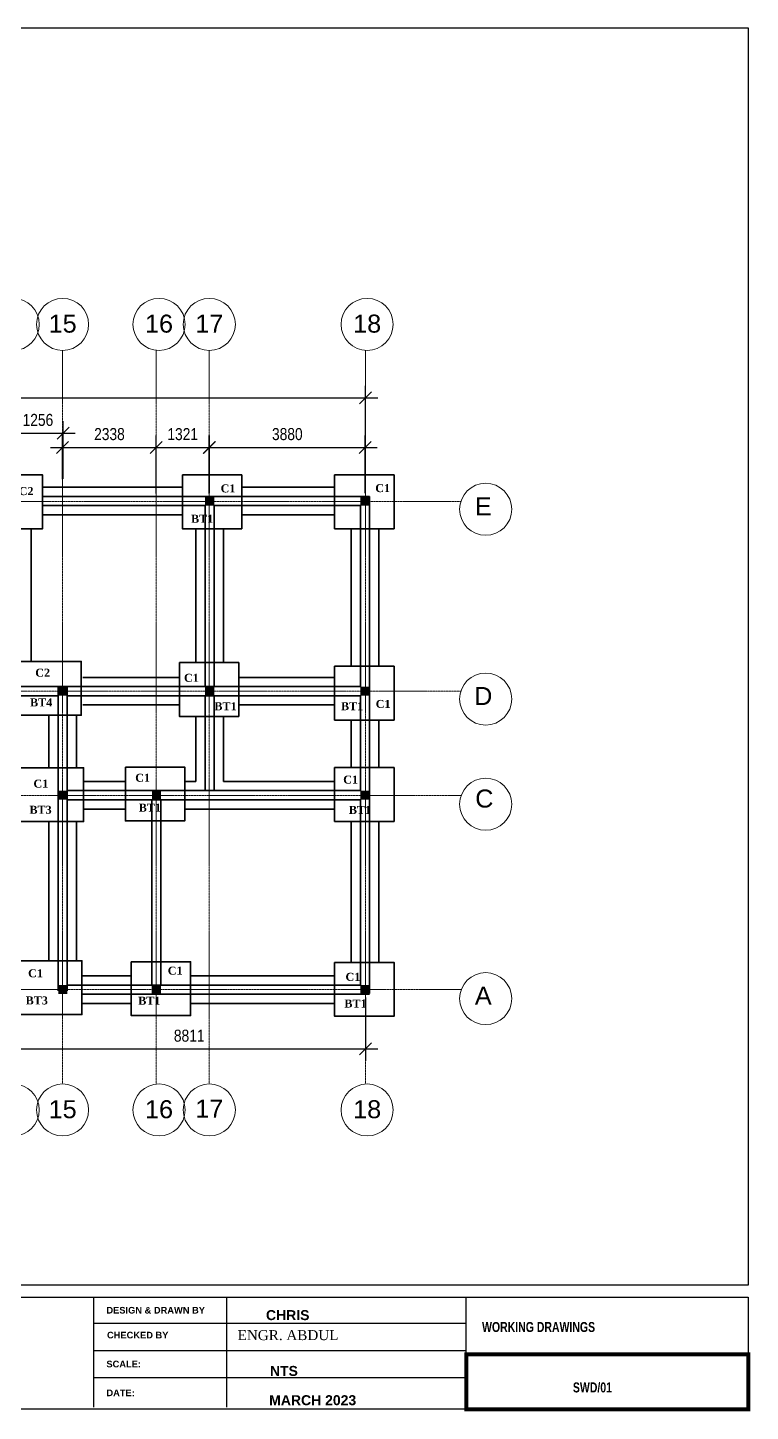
# Model space of a CAD drawing. Header units: inches. Extents: x 23 to 2032867, y 13 to 664695.
# Drawn here: x 431642 to 449684, y 12584 to 47155 of the extents above; entities that cross this region are included whole.
import ezdxf

# ---------------------------------------------------------------- set-up
doc = ezdxf.new("R2010")
doc.units = ezdxf.units.IN
doc.header["$MEASUREMENT"] = 0
doc.linetypes.add('Dash', pattern=[6, 3, -3])
doc.linetypes.add('Grid Line', pattern=[22.225, 12.7, -3.175, 3.175, -3.175])
for name, color, linetype, lineweight in [('A-ANNO-DIMS', 211, 'Continuous', 9), ('A-AREA', 32, 'Dash', 9), ('A-WALL', 7, 'Continuous', 9), ('S-GRID', 1, 'Continuous', 9), ('S-GRID-IDEN', 1, 'Continuous', 9)]:
    doc.layers.add(name, color=color, linetype=linetype, lineweight=lineweight)
doc.layers.add('dimensions', color=1, linetype='Continuous')
doc.layers.add('F5', color=5, linetype='Continuous')
doc.styles.add('Arial_1', font='arial.ttf', dxfattribs={"height": 300})
doc.styles.add('NEW', font='swisseb.ttf', dxfattribs={"width": 0.75})
doc.styles.get("Standard").update_dxf_attribs({"font": 'arial.ttf'})
doc.styles.add('Technic', font='technic_.ttf', dxfattribs={"height": 300})
doc.dimstyles.new('LP_-_3mm_Technic', dxfattribs={"dimscale": 304.8, "dimtxt": 398.500345, "dimasz": 0.984252, "dimexe": 0.984252, "dimexo": 0.656168, "dimgap": 0.574147, "dimtad": 1, "dimdec": 0, "dimzin": 0, "dimdsep": 46, "dimtxsty": 'Technic', "dimblk1": 'OBLIQUE', "dimblk2": 'OBLIQUE', "dimsah": 1, "dimcen": 0.09, "dimdle": 0.984252, "dimazin": 0, "dimtfac": 1, "dimtdec": 4, "dimtix": 1, "dimtmove": 0, "dimatfit": 3, "dimfxl": 1, "dimtvp": 1, "dimtfill": 1, "dimtolj": 1, "dimtzin": 0, "dimarcsym": 2})

# ---------------------------------------------------------------- blocks, each defined once
blk = doc.blocks.new('_Oblique')
at = {"color": 0, "linetype": 'ByBlock', "lineweight": -2}
blk.add_line((-0.5, -0.5), (0.5, 0.5), dxfattribs=at)
blk = doc.blocks.new('*D359')
at = {"layer": 'A-ANNO-DIMS', "color": 0, "lineweight": -2, "transparency": 16777216}
for p, q in [((405293, 35413), (405293, 38210)), ((440080, 35643), (440080, 38210)), ((404993, 37910), (440380, 37910))]:
    blk.add_line(p, q, dxfattribs=at)
at = {"layer": 'Defpoints', "color": 0, "transparency": 16777216}
for p in [(440080, 37910), (440080, 35443), (405293, 35213)]:
    blk.add_point(p, dxfattribs=at)
at = {"layer": 'A-ANNO-DIMS', "color": 0, "lineweight": -2, "transparency": 16777216, "xscale": 299.9999841142121, "yscale": 299.9999841142121, "zscale": 299.9999841142121, "rotation": 180}
blk.add_blockref('_Oblique', (405293, 37910), dxfattribs=at)
at = {"layer": 'A-ANNO-DIMS', "color": 0, "lineweight": -2, "transparency": 16777216, "xscale": 299.9999841142121, "yscale": 299.9999841142121, "zscale": 299.9999841142121}
blk.add_blockref('_Oblique', (440080, 37910), dxfattribs=at)
at = {"layer": 'A-ANNO-DIMS', "color": 0, "transparency": 16777216, "insert": (422584, 38242), "char_height": 300, "attachment_point": 5, "style": 'Technic', "bg_fill": 3, "box_fill_scale": 1.25, "bg_fill_color": 256, "bg_fill_true_color": 13158600, "bg_fill_transparency": 0}
blk.add_mtext('\\A1;34787', dxfattribs=at)
blk = doc.blocks.new('Grid - M_Grid Head - Circle-45800-Level 1')
at = {"layer": 'S-GRID-IDEN'}
blk.add_circle((0, 0), 6.5, dxfattribs=at)
blk = doc.blocks.new('*D350')
at = {"layer": 'A-ANNO-DIMS', "color": 0, "lineweight": -2, "transparency": 16777216}
for p, q in [((432214, 36666), (435152, 36666)), ((432514, 35873), (432514, 36966)), ((434852, 35515), (434852, 36966))]:
    blk.add_line(p, q, dxfattribs=at)
at = {"layer": 'Defpoints', "color": 0, "transparency": 16777216}
for p in [(434852, 36666), (432514, 35673), (434852, 35315)]:
    blk.add_point(p, dxfattribs=at)
at = {"layer": 'A-ANNO-DIMS', "color": 0, "lineweight": -2, "transparency": 16777216, "xscale": 299.9999841142121, "yscale": 299.9999841142121, "zscale": 299.9999841142121, "rotation": 180}
blk.add_blockref('_Oblique', (432514, 36666), dxfattribs=at)
at = {"layer": 'A-ANNO-DIMS', "color": 0, "lineweight": -2, "transparency": 16777216, "xscale": 299.9999841142121, "yscale": 299.9999841142121, "zscale": 299.9999841142121}
blk.add_blockref('_Oblique', (434852, 36666), dxfattribs=at)
at = {"layer": 'A-ANNO-DIMS', "color": 0, "transparency": 16777216, "insert": (433683, 36999), "char_height": 300, "attachment_point": 5, "style": 'Technic', "bg_fill": 3, "box_fill_scale": 1.25, "bg_fill_color": 256, "bg_fill_true_color": 13158600, "bg_fill_transparency": 0}
blk.add_mtext('\\A1;2338', dxfattribs=at)
blk = doc.blocks.new('*D351')
at = {"layer": 'A-ANNO-DIMS', "color": 0, "lineweight": -2, "transparency": 16777216}
for p, q in [((435884, 36666), (440364, 36666)), ((436184, 35528), (436184, 36966)), ((440064, 35528), (440064, 36966))]:
    blk.add_line(p, q, dxfattribs=at)
at = {"layer": 'Defpoints', "color": 0, "transparency": 16777216}
for p in [(440064, 36666), (436184, 35328), (440064, 35328)]:
    blk.add_point(p, dxfattribs=at)
at = {"layer": 'A-ANNO-DIMS', "color": 0, "lineweight": -2, "transparency": 16777216, "xscale": 299.9999841142121, "yscale": 299.9999841142121, "zscale": 299.9999841142121, "rotation": 180}
blk.add_blockref('_Oblique', (436184, 36666), dxfattribs=at)
at = {"layer": 'A-ANNO-DIMS', "color": 0, "lineweight": -2, "transparency": 16777216, "xscale": 299.9999841142121, "yscale": 299.9999841142121, "zscale": 299.9999841142121}
blk.add_blockref('_Oblique', (440064, 36666), dxfattribs=at)
at = {"layer": 'A-ANNO-DIMS', "color": 0, "transparency": 16777216, "insert": (438124, 36999), "char_height": 300, "attachment_point": 5, "style": 'Technic', "bg_fill": 3, "box_fill_scale": 1.25, "bg_fill_color": 256, "bg_fill_true_color": 13158600, "bg_fill_transparency": 0}
blk.add_mtext('\\A1;3880', dxfattribs=at)
blk = doc.blocks.new('*D336')
at = {"layer": 'A-ANNO-DIMS', "color": 0, "lineweight": -2, "transparency": 16777216}
for p, q in [((430969, 37024), (432825, 37024)), ((431269, 35643), (431269, 37324)), ((432525, 35886), (432525, 37324))]:
    blk.add_line(p, q, dxfattribs=at)
at = {"layer": 'Defpoints', "color": 0, "transparency": 16777216}
for p in [(432525, 35686), (431269, 35443)]:
    blk.add_point(p, dxfattribs=at)
at = {"layer": 'A-ANNO-DIMS', "color": 0, "lineweight": -2, "transparency": 16777216, "xscale": 299.9999841142121, "yscale": 299.9999841142121, "zscale": 299.9999841142121, "rotation": 180}
blk.add_blockref('_Oblique', (431269, 37024), dxfattribs=at)
at = {"layer": 'A-ANNO-DIMS', "color": 0, "lineweight": -2, "transparency": 16777216, "xscale": 299.9999841142121, "yscale": 299.9999841142121, "zscale": 299.9999841142121}
blk.add_blockref('_Oblique', (432525, 37024), dxfattribs=at)
at = {"layer": 'A-ANNO-DIMS', "color": 0, "transparency": 16777216, "insert": (431897, 37353), "char_height": 300, "attachment_point": 5, "style": 'Technic', "bg_fill": 3, "box_fill_scale": 1.25, "bg_fill_color": 256, "bg_fill_true_color": 13158600, "bg_fill_transparency": 0}
blk.add_mtext('\\A1;1256', dxfattribs=at)
at = {"layer": 'Defpoints', "color": 0, "transparency": 16777216}
blk.add_point((432525, 37024), dxfattribs=at)
blk = doc.blocks.new('*D337')
at = {"layer": 'A-ANNO-DIMS', "color": 0, "lineweight": -2, "transparency": 16777216}
for p, q in [((434552, 36666), (436473, 36666)), ((434852, 35873), (434852, 36966)), ((436173, 35515), (436173, 36966))]:
    blk.add_line(p, q, dxfattribs=at)
at = {"layer": 'Defpoints', "color": 0, "transparency": 16777216}
for p in [(436173, 36666), (434852, 35673), (436173, 35315)]:
    blk.add_point(p, dxfattribs=at)
at = {"layer": 'A-ANNO-DIMS', "color": 0, "lineweight": -2, "transparency": 16777216, "xscale": 299.9999841142121, "yscale": 299.9999841142121, "zscale": 299.9999841142121, "rotation": 180}
blk.add_blockref('_Oblique', (434852, 36666), dxfattribs=at)
at = {"layer": 'A-ANNO-DIMS', "color": 0, "lineweight": -2, "transparency": 16777216, "xscale": 299.9999841142121, "yscale": 299.9999841142121, "zscale": 299.9999841142121}
blk.add_blockref('_Oblique', (436173, 36666), dxfattribs=at)
at = {"layer": 'A-ANNO-DIMS', "color": 0, "transparency": 16777216, "insert": (435512, 36998), "char_height": 300, "attachment_point": 5, "style": 'Technic', "bg_fill": 3, "box_fill_scale": 1.25, "bg_fill_color": 256, "bg_fill_true_color": 13158600, "bg_fill_transparency": 0}
blk.add_mtext('\\A1;1321', dxfattribs=at)
blk = doc.blocks.new('*D341')
at = {"layer": 'A-ANNO-DIMS', "color": 0, "lineweight": -2, "transparency": 16777216}
for p, q in [((431269, 22826), (431269, 21340)), ((440080, 22921), (440080, 21340)), ((430969, 21640), (440380, 21640))]:
    blk.add_line(p, q, dxfattribs=at)
at = {"layer": 'Defpoints', "color": 0, "transparency": 16777216}
for p in [(431269, 23026), (440080, 23121), (440080, 21640)]:
    blk.add_point(p, dxfattribs=at)
at = {"layer": 'A-ANNO-DIMS', "color": 0, "lineweight": -2, "transparency": 16777216, "xscale": 299.9999841142121, "yscale": 299.9999841142121, "zscale": 299.9999841142121, "rotation": 180}
blk.add_blockref('_Oblique', (431269, 21640), dxfattribs=at)
at = {"layer": 'A-ANNO-DIMS', "color": 0, "lineweight": -2, "transparency": 16777216, "xscale": 299.9999841142121, "yscale": 299.9999841142121, "zscale": 299.9999841142121}
blk.add_blockref('_Oblique', (440080, 21640), dxfattribs=at)
at = {"layer": 'A-ANNO-DIMS', "color": 0, "transparency": 16777216, "insert": (435674, 21968), "char_height": 300, "attachment_point": 5, "style": 'Technic', "bg_fill": 3, "box_fill_scale": 1.25, "bg_fill_color": 256, "bg_fill_true_color": 13158600, "bg_fill_transparency": 0}
blk.add_mtext('\\A1;8811', dxfattribs=at)

msp = doc.modelspace()

# ---------------------------------------------------------------- hatches: boundary and pattern name
at = {"linetype": 'Continuous', "lineweight": 35}
h = msp.add_hatch(color=256, dxfattribs=at)
h.set_gradient(color1=(0, 0, 15), color2=(0, 0, 0), one_color=1)
h.paths.add_polyline_path([(432521.469, 30693.039), (432398.754, 30693.039), (432398.754, 30463.039), (432521.469, 30463.039)])
h.paths.add_polyline_path([(432628.754, 30693.039), (432521.469, 30693.039), (432521.469, 30463.039), (432628.754, 30463.039)])
h = msp.add_hatch(color=256, dxfattribs=at)
h.set_gradient(color1=(0, 0, 15), color2=(0, 0, 0), one_color=1)
h.paths.add_polyline_path([(436191.469, 30693.039), (436068.754, 30693.039), (436068.754, 30463.039), (436191.469, 30463.039)])
h.paths.add_polyline_path([(436298.754, 30693.039), (436191.469, 30693.039), (436191.469, 30463.039), (436298.754, 30463.039)])
h = msp.add_hatch(color=256, dxfattribs=at)
h.set_gradient(color1=(0, 0, 15), color2=(0, 0, 0), one_color=1)
h.paths.add_polyline_path([(436191.469, 30688.039), (436074.479, 30688.039), (436074.479, 30463.039), (436191.469, 30463.039)])
h.paths.add_polyline_path([(436298.754, 30688.039), (436191.469, 30688.039), (436191.469, 30463.039), (436298.754, 30463.039)])
h = msp.add_hatch(color=256, dxfattribs=at)
h.set_gradient(color1=(0, 0, 15), color2=(0, 0, 0), one_color=1)
h.paths.add_polyline_path([(440071.469, 30693.039), (439948.754, 30693.039), (439948.754, 30463.039), (440071.469, 30463.039)])
h.paths.add_polyline_path([(440178.754, 30693.039), (440071.469, 30693.039), (440071.469, 30463.039), (440178.754, 30463.039)])
h = msp.add_hatch(color=256, dxfattribs=at)
h.set_gradient(color1=(0, 0, 15), color2=(0, 0, 0), one_color=1)
h.paths.add_polyline_path([(440071.469, 30688.039), (439954.479, 30688.039), (439954.479, 30463.039), (440071.469, 30463.039)])
h.paths.add_polyline_path([(440178.754, 30688.039), (440071.469, 30688.039), (440071.469, 30463.039), (440178.754, 30463.039)])
h = msp.add_hatch(color=256, dxfattribs=at)
h.set_gradient(color1=(0, 0, 15), color2=(0, 0, 0), one_color=1)
h.paths.add_polyline_path([(432521.469, 28088.039), (432404.479, 28088.039), (432404.479, 27863.039), (432521.469, 27863.039)])
h.paths.add_polyline_path([(432628.754, 28088.039), (432521.469, 28088.039), (432521.469, 27863.039), (432628.754, 27863.039)])
h = msp.add_hatch(color=256, dxfattribs=at)
h.set_gradient(color1=(0, 0, 15), color2=(0, 0, 0), one_color=1)
h.paths.add_polyline_path([(434859.149, 28088.039), (434742.16, 28088.039), (434742.16, 27863.039), (434859.149, 27863.039)])
h.paths.add_polyline_path([(434966.435, 28088.039), (434859.149, 28088.039), (434859.149, 27863.039), (434966.435, 27863.039)])
h = msp.add_hatch(color=256, dxfattribs=at)
h.set_gradient(color1=(0, 0, 15), color2=(0, 0, 0), one_color=1)
h.paths.add_polyline_path([(440071.469, 28093.039), (439948.754, 28093.039), (439948.754, 27863.039), (440071.469, 27863.039)])
h.paths.add_polyline_path([(440178.754, 28093.039), (440071.469, 28093.039), (440071.469, 27863.039), (440178.754, 27863.039)])
h = msp.add_hatch(color=256, dxfattribs=at)
h.set_gradient(color1=(0, 0, 15), color2=(0, 0, 0), one_color=1)
h.paths.add_polyline_path([(432520.469, 23233.798), (432403.479, 23233.798), (432403.479, 23008.798), (432520.469, 23008.798)])
h.paths.add_polyline_path([(432627.754, 23233.798), (432520.469, 23233.798), (432520.469, 23008.798), (432627.754, 23008.798)])
h = msp.add_hatch(color=256, dxfattribs=at)
h.set_gradient(color1=(0, 0, 15), color2=(0, 0, 0), one_color=1)
h.paths.add_polyline_path([(434861.687, 23234.539), (434738.973, 23234.539), (434738.973, 23004.539), (434861.687, 23004.539)])
h.paths.add_polyline_path([(434968.973, 23234.539), (434861.687, 23234.539), (434861.687, 23004.539), (434968.973, 23004.539)])
h = msp.add_hatch(color=256, dxfattribs=at)
h.set_gradient(color1=(0, 0, 15), color2=(0, 0, 0), one_color=1)
h.paths.add_polyline_path([(440071.469, 23237.539), (439948.754, 23237.539), (439948.754, 23007.539), (440071.469, 23007.539)])
h.paths.add_polyline_path([(440178.754, 23237.539), (440071.469, 23237.539), (440071.469, 23007.539), (440178.754, 23007.539)])

# ---------------------------------------------------------------- linework, layer by layer
for p, q in [((424119.25, 15437.382), (449633.722, 15437.382)), ((442593.584, 14005.286), (442593.584, 15437.382)), ((433295.843, 14785.692), (442593.584, 14785.692)), ((433295.843, 14107.128), (442593.584, 14107.128)), ((433295.843, 13428.564), (442593.584, 13428.564))]:
    msp.add_line(p, q)
at = {"lineweight": 35}
for points in [[(430629.254, 31322.733), (432980.435, 31322.733), (432980.435, 29977.702), (430629.254, 29977.702)], [(430686.379, 28662.733), (433037.559, 28662.733), (433037.559, 27317.702), (430686.379, 27317.702)], [(430643.754, 23841.233), (432994.935, 23841.233), (432994.935, 22496.202), (430643.754, 22496.202)]]:
    msp.add_lwpolyline(points, close=True, dxfattribs=at)
at = {"linetype": 'Continuous', "lineweight": 35}
for points in [[(435428.935, 31292.733), (436911.56, 31292.733), (436911.56, 29947.702), (435428.935, 29947.702), (435428.935, 31292.733)], [(439305.81, 31200.733), (440788.435, 31200.733), (440788.435, 29855.702), (439305.81, 29855.702), (439305.81, 31200.733)], [(434082.435, 28680.233), (435565.06, 28680.233), (435565.06, 27335.202), (434082.435, 27335.202), (434082.435, 28680.233)], [(439305.81, 28669.733), (440788.435, 28669.733), (440788.435, 27324.702), (439305.81, 27324.702), (439305.81, 28669.733)], [(434226.472, 23815.171), (435709.097, 23815.171), (435709.097, 22470.139), (434226.472, 22470.139), (434226.472, 23815.171)], [(439305.81, 23801.233), (440788.435, 23801.233), (440788.435, 22456.202), (439305.81, 22456.202), (439305.81, 23801.233)]]:
    msp.add_lwpolyline(points, dxfattribs=at)
msp.add_lwpolyline([(449633.722, 12634.721), (397938.544, 12634.721), (397952.004, 15437.382), (449633.722, 15437.382)], close=True)
at = {"const_width": 100.777}
msp.add_lwpolyline([(442593.584, 14005.286), (449633.722, 14005.286), (449633.722, 12634.721), (442593.584, 12634.721)], close=True, dxfattribs=at)
at = {"layer": 'A-AREA'}
for p, q in [((432628.754, 30693.039), (434734.056, 30693.039)), ((436863.754, 30463.039), (439363.754, 30463.039)), ((436911.56, 30233.039), (439305.81, 30233.039))]:
    msp.add_line(p, q, dxfattribs=at)
at = {"layer": 'A-WALL', "lineweight": 35}
for p, q in [((432012.435, 34983.039), (435503.935, 34983.039)), ((432087.56, 34983.039), (432883.754, 34983.039)), ((436986.56, 34983.039), (439305.81, 34983.039)), ((431728.754, 31322.733), (431728.754, 34637.202)), ((435838.754, 34637.202), (435838.754, 31292.733)), ((436528.754, 31292.733), (436528.754, 34637.202)), ((439718.754, 34637.202), (439718.754, 31200.733)), ((440408.754, 31200.733), (440408.754, 34637.202)), ((440408.754, 31200.733), (440408.754, 34637.202)), ((433014.435, 30923.039), (434734.056, 30923.039)), ((435428.935, 30923.039), (433134.435, 30923.039)), ((439305.81, 30923.039), (436911.56, 30923.039)), ((432398.754, 30693.039), (431268.754, 30693.039)), ((432398.754, 30464.939), (431268.754, 30464.939)), ((432628.754, 30693.039), (432398.754, 30693.039)), ((432398.754, 30693.039), (432398.754, 27825.588)), ((432628.754, 28093.039), (432628.754, 30693.039)), ((432628.754, 30693.039), (432628.754, 27825.588)), ((436863.754, 30693.039), (432628.754, 30693.039)), ((436863.754, 30463.039), (432628.754, 30463.039)), ((432858.754, 30463.039), (436068.754, 30463.039)), ((436863.754, 30463.039), (432858.754, 30463.039)), ((436068.754, 30463.039), (436068.754, 28093.039)), ((436298.754, 28093.039), (436298.754, 30463.039)), ((436298.754, 30463.039), (439363.754, 30463.039)), ((439948.754, 30693.039), (436863.754, 30693.039)), ((439363.754, 30463.039), (439948.754, 30463.039)), ((439948.754, 30463.039), (439948.754, 28093.039)), ((435428.935, 30233.039), (433014.435, 30233.039)), ((439305.81, 30233.039), (436911.56, 30233.039)), ((432168.754, 29977.702), (432168.754, 28662.733)), ((432858.754, 28662.733), (432858.754, 29977.702)), ((435838.754, 29947.702), (435838.754, 28323.039)), ((436528.754, 28323.039), (436528.754, 29947.702)), ((439718.754, 29855.702), (439718.754, 28669.733)), ((440408.754, 28669.733), (440408.754, 29855.702)), ((438418.754, 28093.039), (432628.754, 28093.039)), ((434082.435, 28323.039), (433037.559, 28323.039)), ((435838.754, 28323.039), (435565.06, 28323.039)), ((439948.754, 28093.039), (436298.754, 28093.039)), ((439305.81, 28323.039), (436528.754, 28323.039)), ((432398.754, 27825.588), (432398.754, 26433.137)), ((432628.754, 27825.588), (432628.754, 27863.039)), ((432628.754, 27863.039), (439948.754, 27863.039)), ((432628.754, 23088.506), (432628.754, 27825.588)), ((434737.879, 27863.039), (434737.879, 25518.039)), ((434967.879, 23233.039), (434967.879, 27863.039)), ((439948.754, 27863.039), (439948.754, 23233.798)), ((432168.754, 27317.702), (432168.754, 26980.233)), ((432168.754, 27317.702), (432168.754, 23841.233)), ((432398.754, 27317.702), (432398.754, 23088.506)), ((432858.754, 23841.233), (432858.754, 27317.702)), ((432858.754, 26980.233), (432858.754, 27317.702)), ((433037.559, 27633.039), (434082.435, 27633.039)), ((435565.06, 27633.039), (439305.81, 27633.039)), ((439718.754, 27324.702), (439718.754, 26985.233)), ((439718.754, 27324.702), (439718.754, 23801.233)), ((440408.754, 23801.233), (440408.754, 27324.702)), ((440408.754, 26985.233), (440408.754, 27324.702)), ((434737.879, 23233.798), (434737.879, 25518.039)), ((439948.754, 23233.798), (432628.754, 23233.798)), ((434226.472, 23463.798), (432994.935, 23463.798)), ((439305.81, 23463.798), (435709.097, 23463.798)), ((432994.935, 23003.798), (440178.754, 23003.798)), ((432994.935, 22773.798), (434226.472, 22773.798)), ((435709.097, 22773.798), (439305.81, 22773.798))]:
    msp.add_line(p, q, dxfattribs=at)
at = {"layer": 'F5', "color": 0, "lineweight": -2}
for p, q in [((433295.843, 12685.109), (433295.843, 15437.382)), ((436603.492, 15437.382), (436603.492, 12685.109))]:
    msp.add_line(p, q, dxfattribs=at)
at = {"layer": 'S-GRID', "linetype": 'Grid Line'}
for p, q in [((402378.172, 35314.851), (442456.512, 35314.851)), ((401659.448, 30574.01), (442456.492, 30574.01)), ((402404.387, 27974.092), (442465.927, 27974.092)), ((402688.754, 23121.006), (442467.573, 23121.006))]:
    msp.add_line(p, q, dxfattribs=at)

# ---------------------------------------------------------------- block references
at = {"layer": 'S-GRID-IDEN', "xscale": 99.99999999999993, "yscale": 99.99999999999993, "zscale": 99.99999999999993, "rotation": 180}
for p in [(431280.549, 39741.52), (432514.004, 39741.52), (434920.682, 39741.52), (436176.477, 39741.52), (440117.477, 39741.52), (443077.164, 35121.742), (443077.144, 30380.901), (443077.164, 27752.983), (443077.164, 22895.397), (431280.549, 20113.52), (432514.004, 20113.52), (434920.682, 20113.52), (436176.477, 20113.52), (440117.477, 20113.52)]:
    msp.add_blockref('Grid - M_Grid Head - Circle-45800-Level 1', p, dxfattribs=at)

# ---------------------------------------------------------------- texts
at = {"color": 7, "style": 'NEW', "width": 0.75}
msp.add_text(' WORKING DRAWINGS', height=250, dxfattribs=at).set_placement((442913.242, 14566.285))
at = {"color": 1, "style": 'NEW', "width": 0.75}
msp.add_text('SWD/01', height=250, dxfattribs=at).set_placement((445254.695, 13056.676))
at = {"char_height": 200, "attachment_point": 1}
for s, insert in [('{\\fTimes New Roman|b1|i0|c0|p18;BT1}', (435720.052, 34985.134)), ('{\\fTimes New Roman|b1|i0|c0|p18;C2}', (431830.552, 31139.634)), ('{\\fTimes New Roman|b1|i0|c0|p18;C1}', (435545.052, 31011.134)), ('{\\fTimes New Roman|b1|i0|c0|p18;BT4}', (431700.177, 30396.134)), ('{\\fTimes New Roman|b1|i0|c0|p18;BT1}', (436303.552, 30300.634)), ('{\\fTimes New Roman|b1|i0|c0|p18;BT1}', (439464.052, 30302.134)), ('{\\fTimes New Roman|b1|i0|c0|p18;C1}', (440332.052, 30359.134)), ('{\\fTimes New Roman|b1|i0|c0|p18;C1}', (431785.552, 28367.634)), ('{\\fTimes New Roman|b1|i0|c0|p18;C1}', (434326.552, 28514.134)), ('{\\fTimes New Roman|b1|i0|c0|p18;C1}', (439519.552, 28468.134)), ('{\\fTimes New Roman|b1|i0|c0|p18;BT3}', (431685.564, 27714.134)), ('{\\fTimes New Roman|b1|i0|c0|p18;BT1}', (434414.552, 27767.634)), ('{\\fTimes New Roman|b1|i0|c0|p18;BT1}', (439660.552, 27710.134)), ('{\\fTimes New Roman|b1|i0|c0|p18;C1}', (431652.177, 23629.134)), ('{\\fTimes New Roman|b1|i0|c0|p18;C1}', (435139.177, 23694.634)), ('{\\fTimes New Roman|b1|i0|c0|p18;C1}', (439577.177, 23540.134)), ('{\\fTimes New Roman|b1|i0|c0|p18;BT3}', (431590.564, 22950.634)), ('{\\fTimes New Roman|b1|i0|c0|p18;BT1}', (434401.552, 22943.134)), ('{\\fTimes New Roman|b1|i0|c0|p18;BT1}', (439549.052, 22873.134))]:
    msp.add_mtext_dynamic_manual_height_columns(s, width=658.66144, gutter_width=1, heights=[0], dxfattribs=dict(at, insert=insert))
at = {"linetype": 'Continuous', "char_height": 250, "width": 3484.96744, "attachment_point": 1}
for s, insert in [('{\\fArial|b1|i0|c0|p34;CHRIS}', (437590.941, 15113.184)), ('{\\fArial|b1|i0|c0|p34;NTS}', (437690.247, 13718.867)), ('{\\fArial|b1|i0|c0|p34;MARCH 2023}', (437670.741, 12987.569))]:
    msp.add_mtext(s, dxfattribs=dict(at, insert=insert))
at = {"linetype": 'Continuous', "insert": (436883.863, 14613.129), "char_height": 250, "attachment_point": 1}
msp.add_mtext_dynamic_manual_height_columns('{\\fTimes New Roman|b0|i0|c0|p18;ENGR. ABDUL }', width=3484.96744, gutter_width=1, heights=[654.775], dxfattribs=at)
at = {"layer": 'F5', "color": 0, "lineweight": -2, "char_height": 166.0167, "attachment_point": 4}
for s, insert, width in [('{\\fArial|b1|i0|c0|p34;DESIGN & DRAWN BY}', (433607.302, 15108.993), 3026.25507), ('{\\fArial|b1|i0|c0|p34;CHECKED BY}', (433622.308, 14487.983), 2510.01854), ('{\\fArial|b1|i0|c0|p34;SCALE:}', (433607.302, 13764.636), 2510.01854), ('{\\fArial|b1|i0|c0|p34;DATE:}', (433607.302, 13045.558), 2510.01854)]:
    msp.add_mtext(s, dxfattribs=dict(at, insert=insert, width=width))

# ---------------------------------------------------------------- next in the draw order: texts
at = {"layer": 'S-GRID-IDEN', "char_height": 450, "width": 418.70402, "attachment_point": 2, "line_spacing_factor": 0.941778, "style": 'Arial_1', "bg_fill": 3, "box_fill_scale": 1.25, "bg_fill_color": 256, "bg_fill_true_color": 13158600, "bg_fill_transparency": 0}
for s, insert in [('15', (432514.126, 39985.731)), ('16', (434920.804, 39985.731)), ('17', (436176.599, 39985.731)), ('18', (440117.599, 39985.731)), ('E', (443016.82, 35422.65)), ('D', (443016.8, 30681.808)), ('C', (443043.035, 28119.965)), ('A', (443016.82, 23196.304)), ('15', (432514.126, 20357.731)), ('16', (434920.804, 20357.731)), ('17', (436176.599, 20372.231)), ('18', (440117.599, 20357.731))]:
    msp.add_mtext(s, dxfattribs=dict(at, insert=insert))

# ---------------------------------------------------------------- next in the draw order: dimensions: what is measured, and where the dimension line sits
at = {"layer": 'A-ANNO-DIMS'}
dim = msp.add_linear_dim(base=(440079.662, 37909.702), p1=(405293.13, 35213.039), p2=(440079.662, 35443.039), dimstyle='LP_-_3mm_Technic', override={"dimpost": '<>', "dimfxl": 4560}, dxfattribs=at)
dim.commit()
dim.dimension.update_dxf_attribs({"geometry": '*D359', "text_midpoint": (422583.754, 37909.702), "dimtype": 160})

# ---------------------------------------------------------------- next in the draw order: linework, layer by layer
at = {"linetype": 'Continuous', "lineweight": 35}
msp.add_lwpolyline([(430529.81, 35982.233), (432012.435, 35982.233), (432012.435, 34637.202), (430529.81, 34637.202), (430529.81, 35982.233)], dxfattribs=at)

# ---------------------------------------------------------------- next in the draw order: dimensions: what is measured, and where the dimension line sits
at = {"layer": 'A-ANNO-DIMS'}
for base, p1, p2, override, picture, middle in [((434852.076, 36666.106), (432514.004, 35673.039), (434852.076, 35314.851), {"dimpost": '<>', "dimfxl": 4800}, '*D350', (433683.04, 36998.562)), ((440063.754, 36666.106), (436183.754, 35328.039), (440063.754, 35328.039), {"dimpost": '<>', "dimfxl": 3880}, '*D351', (438123.754, 36998.562))]:
    dim = msp.add_linear_dim(base=base, p1=p1, p2=p2, dimstyle='LP_-_3mm_Technic', override=override, dxfattribs=at)
    dim.commit()
    dim.dimension.update_dxf_attribs({"geometry": picture, "text_midpoint": middle})

# ---------------------------------------------------------------- next in the draw order: hatches: boundary and pattern name
at = {"linetype": 'Continuous', "lineweight": 35}
h = msp.add_hatch(color=256, dxfattribs=at)
h.set_gradient(color1=(0, 0, 15), color2=(0, 0, 0), one_color=1)
h.paths.add_polyline_path([(436191.469, 35443.039), (436068.754, 35443.039), (436068.754, 35213.039), (436191.469, 35213.039)])
h.paths.add_polyline_path([(436298.754, 35443.039), (436191.469, 35443.039), (436191.469, 35213.039), (436298.754, 35213.039)])
h = msp.add_hatch(color=256, dxfattribs=at)
h.set_gradient(color1=(0, 0, 15), color2=(0, 0, 0), one_color=1)
h.paths.add_polyline_path([(436191.469, 35438.039), (436074.479, 35438.039), (436074.479, 35213.039), (436191.469, 35213.039)])
h.paths.add_polyline_path([(436298.754, 35438.039), (436191.469, 35438.039), (436191.469, 35213.039), (436298.754, 35213.039)])
h = msp.add_hatch(color=256, dxfattribs=at)
h.set_gradient(color1=(0, 0, 15), color2=(0, 0, 0), one_color=1)
h.paths.add_polyline_path([(440071.469, 35443.039), (439948.754, 35443.039), (439948.754, 35213.039), (440071.469, 35213.039)])
h.paths.add_polyline_path([(440178.754, 35443.039), (440071.469, 35443.039), (440071.469, 35213.039), (440178.754, 35213.039)])
h = msp.add_hatch(color=256, dxfattribs=at)
h.set_gradient(color1=(0, 0, 15), color2=(0, 0, 0), one_color=1)
h.paths.add_polyline_path([(440071.469, 35438.039), (439954.479, 35438.039), (439954.479, 35213.039), (440071.469, 35213.039)])
h.paths.add_polyline_path([(440178.754, 35438.039), (440071.469, 35438.039), (440071.469, 35213.039), (440178.754, 35213.039)])

# ---------------------------------------------------------------- next in the draw order: linework, layer by layer
for points in [[(435503.935, 35982.233), (436986.56, 35982.233), (436986.56, 34637.202), (435503.935, 34637.202), (435503.935, 35982.233)], [(439305.81, 35982.233), (440788.435, 35982.233), (440788.435, 34637.202), (439305.81, 34637.202), (439305.81, 35982.233)]]:
    msp.add_lwpolyline(points, dxfattribs=at)
at = {"layer": 'A-WALL', "lineweight": 35}
for p, q in [((434850.036, 35673.039), (432012.435, 35673.039)), ((435503.935, 35673.039), (434850.036, 35673.039)), ((439305.81, 35673.039), (436986.56, 35673.039)), ((437223.754, 35443.039), (432012.435, 35443.039)), ((440178.754, 35443.039), (437214.238, 35443.039)), ((440178.754, 23027.765), (440178.754, 35443.039)), ((440178.754, 35443.039), (440178.754, 30463.039)), ((432012.435, 35213.039), (436068.754, 35213.039)), ((436068.754, 35213.039), (436068.754, 30693.039)), ((436298.754, 30693.039), (436298.754, 35213.039)), ((436298.754, 35213.039), (437223.754, 35213.039)), ((437196.37, 35213.039), (439948.754, 35213.039)), ((439948.754, 35213.039), (439948.754, 30693.039))]:
    msp.add_line(p, q, dxfattribs=at)
at = {"layer": 'S-GRID', "linetype": 'Grid Line'}
for p, q in [((432514.004, 39091.52), (432514.004, 20763.52)), ((434852.076, 39091.52), (434852.076, 20759.889)), ((436172.754, 39091.52), (436172.754, 20763.509)), ((440079.662, 39091.52), (440079.662, 20762.419))]:
    msp.add_line(p, q, dxfattribs=at)

# ---------------------------------------------------------------- next in the draw order: texts
at = {"insert": (440320.552, 35751.134), "char_height": 200, "attachment_point": 1}
msp.add_mtext_dynamic_manual_height_columns('{\\fTimes New Roman|b1|i0|c0|p18;C1}', width=658.66144, gutter_width=1, heights=[0], dxfattribs=at)

# ---------------------------------------------------------------- next in the draw order: dimensions: what is measured, and where the dimension line sits
at = {"layer": 'A-ANNO-DIMS'}
for base, p1, p2, override, picture, middle in [((432525.004, 37024.293), (431268.754, 35443.039), (432525.004, 35686.227), {"dimpost": '<>', "dimfxl": 4800}, '*D336', (431896.879, 37352.802)), ((436172.754, 36666.106), (434852.076, 35673.039), (436172.754, 35314.851), {"dimpost": '<>', "dimfxl": 4800}, '*D337', (435512.415, 36997.904)), ((440079.662, 21640.025), (431268.504, 23025.556), (440079.662, 23121.006), {"dimpost": '<>', "dimfxl": 7582.380893}, '*D341', (435674.083, 21967.876))]:
    dim = msp.add_linear_dim(base=base, p1=p1, p2=p2, dimstyle='LP_-_3mm_Technic', override=override, dxfattribs=at)
    dim.commit()
    dim.dimension.update_dxf_attribs({"geometry": picture, "text_midpoint": middle})

# ---------------------------------------------------------------- next in the draw order: linework, layer by layer
at = {"layer": 'dimensions', "color": 7}
msp.add_lwpolyline([(449633.722, 15738.479), (397938.544, 15738.479), (397938.544, 47155.032), (449633.722, 47155.032)], close=True, dxfattribs=at)

# ---------------------------------------------------------------- next in the draw order: texts
at = {"char_height": 200, "attachment_point": 1}
for s, insert in [('{\\fTimes New Roman|b1|i0|c0|p18;C2}', (431417.552, 35676.134)), ('{\\fTimes New Roman|b1|i0|c0|p18;C1}', (436459.052, 35743.634))]:
    msp.add_mtext_dynamic_manual_height_columns(s, width=658.66144, gutter_width=1, heights=[0], dxfattribs=dict(at, insert=insert))

doc.saveas('drawing.dxf')
